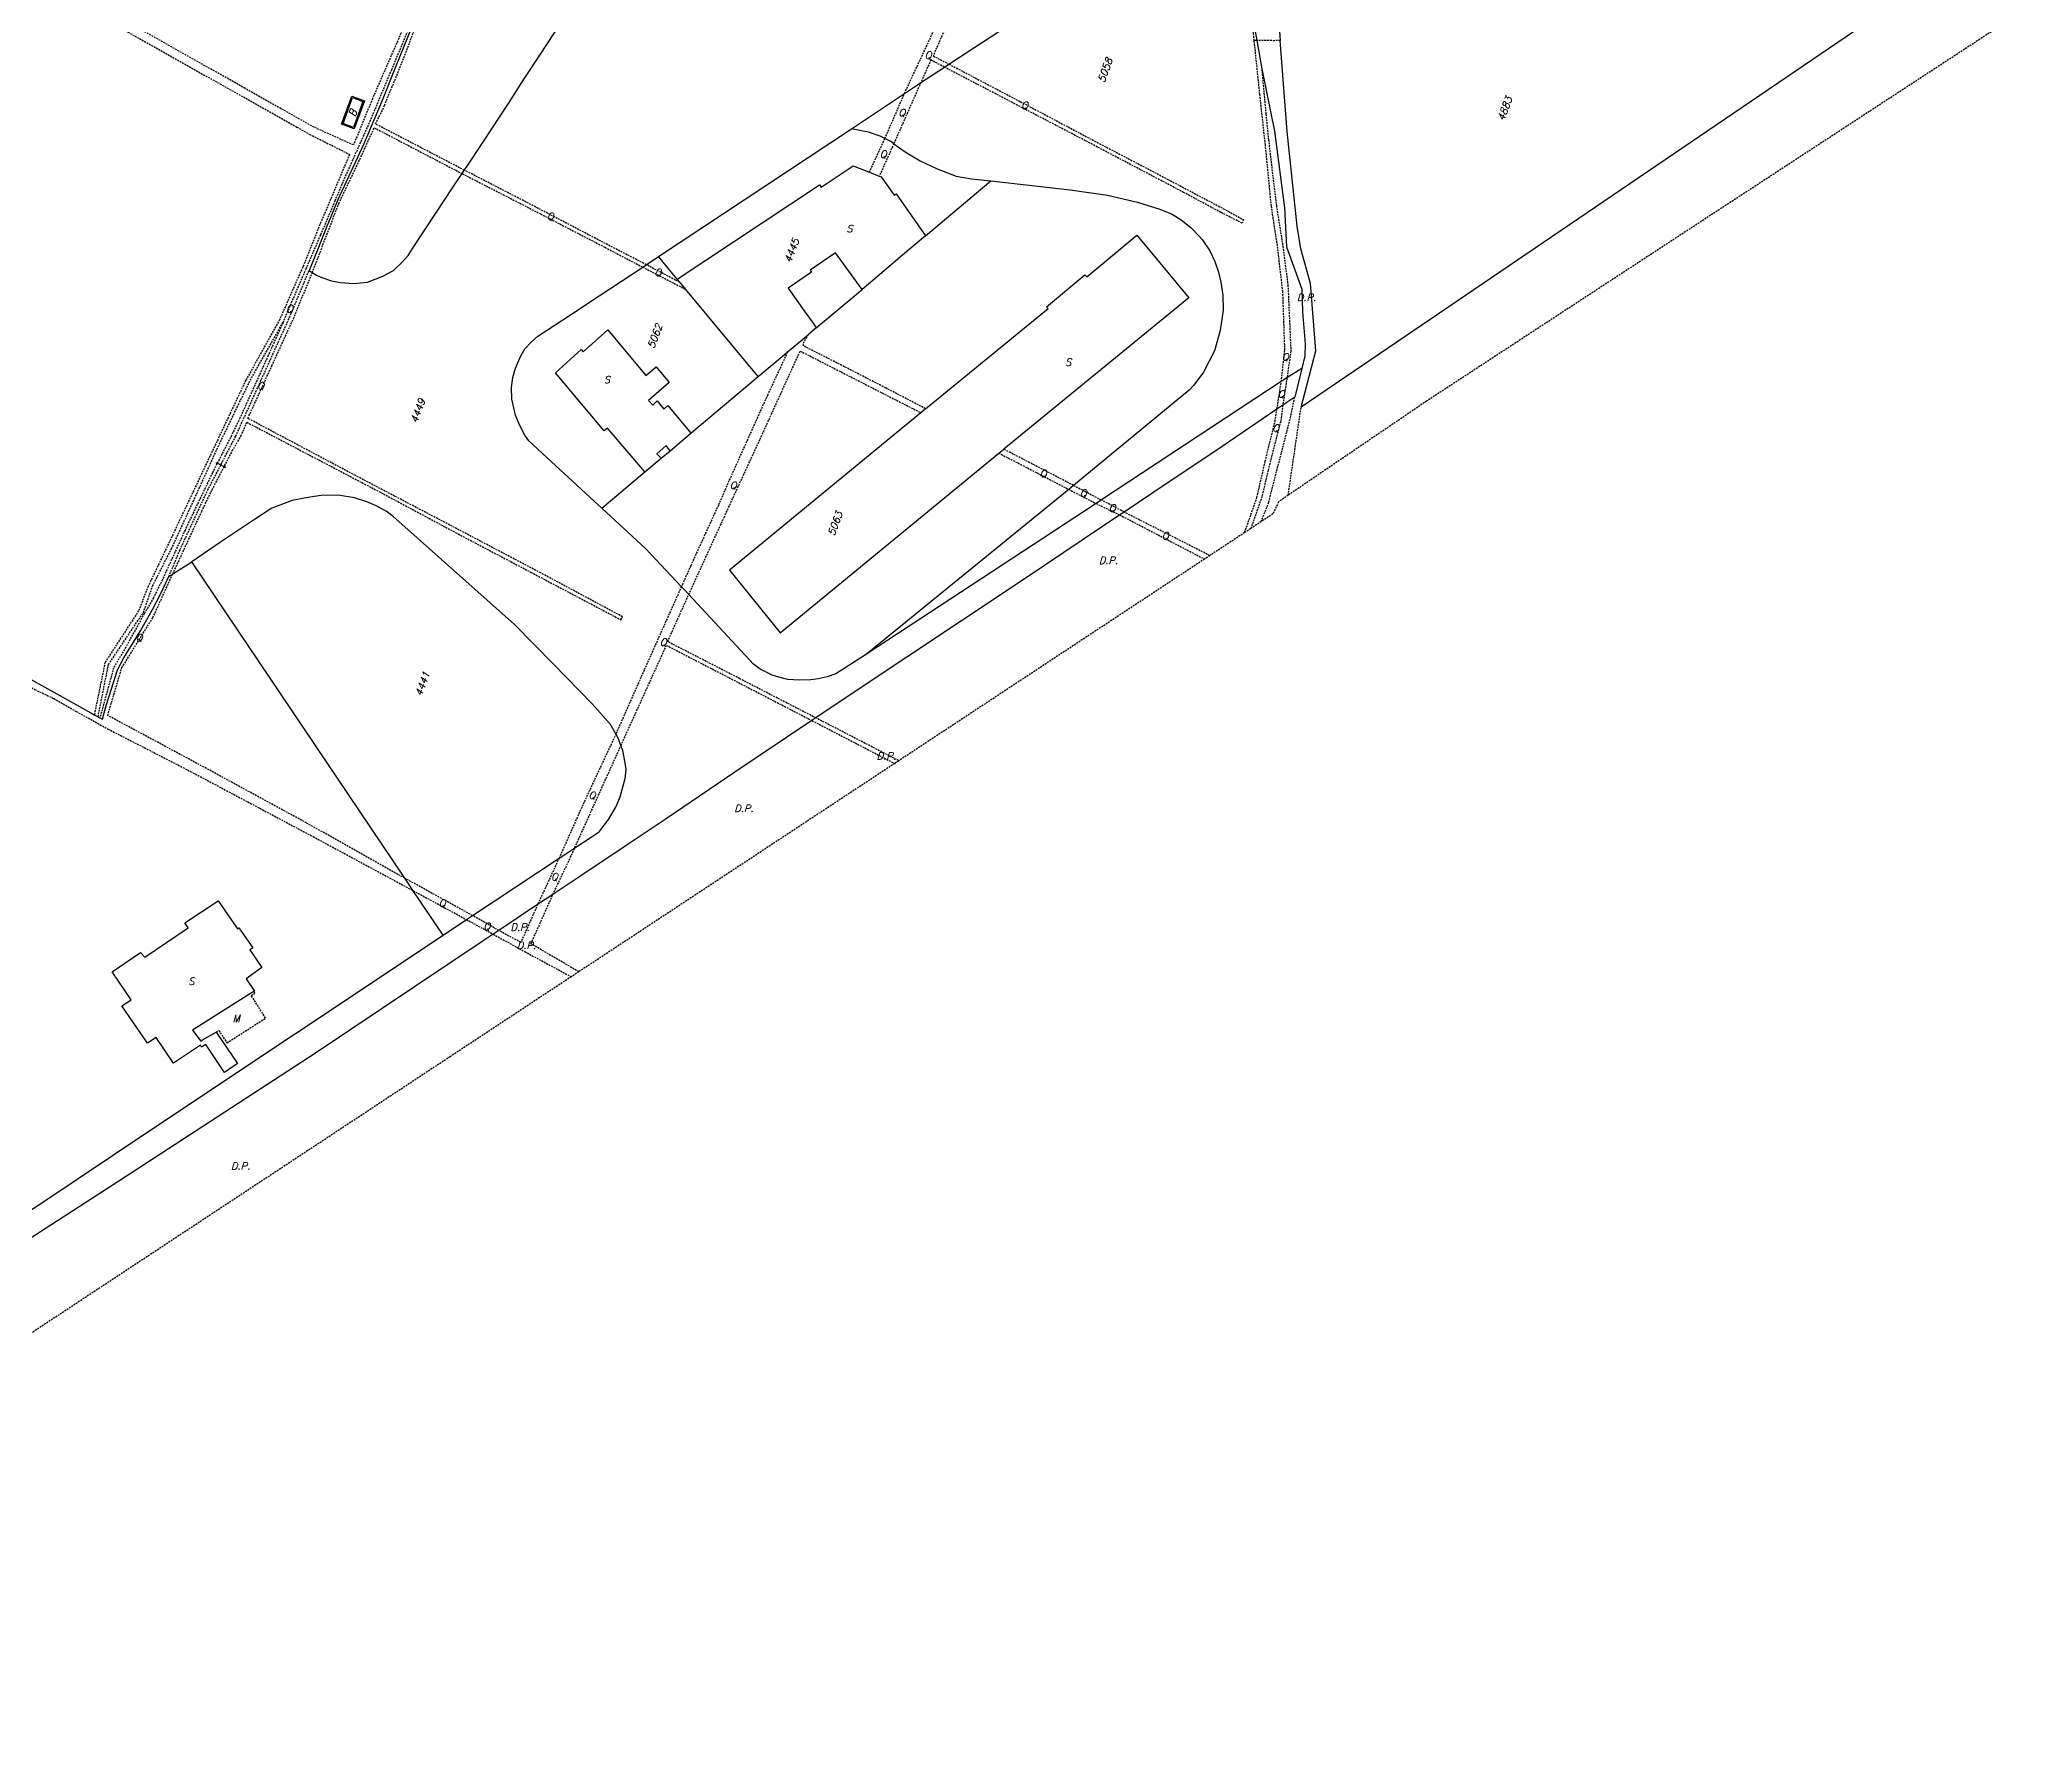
# Model space of a CAD drawing. Extents: x -334462 to -332769, y -29481 to -26664.
# Drawn here: x -333769.2 to -333493.2, y -29416.2 to -29179.9 of the extents above; entities that cross this region are included whole.
import ezdxf
from ezdxf.enums import TextEntityAlignment as Align

# ---------------------------------------------------------------- set-up
doc = ezdxf.new("R2010")
doc.units = 0
doc.header["$MEASUREMENT"] = 0
doc.linetypes.add('HIDDEN', pattern=[0.375, 0.25, -0.125])
for name, color, linetype in [('19', 7, 'CONTINUOUS'), ('CADAST$$AREA$B$', 7, 'CONTINUOUS'), ('CADASTRAL$AREA', 7, 'CONTINUOUS'), ('DP$DIVIDING$LINE', 7, 'CONTINUOUS'), ('EASEMENT$BOUNDA$', 7, 'CONTINUOUS'), ('PARCEL$BOUNDARY', 7, 'CONTINUOUS'), ('PARCEL$NUMBER', 7, 'CONTINUOUS'), ('STRUC$$FOOTPRINT', 7, 'CONTINUOUS')]:
    doc.layers.add(name, color=color, linetype=linetype)
doc.styles.add('ITALICT', font='ITALICT', dxfattribs={"height": 0.2})

# ---------------------------------------------------------------- blocks, each defined once
blk = doc.blocks.new('HOOK')
at = {"layer": '19', "color": 7, "linetype": 'Continuous'}
for p, q in [((0, 0.75), (-0.17, 0.5)), ((0, 0), (0, 0.75)), ((0, -0.75), (0, 0)), ((0.17, -0.5), (0, -0.75))]:
    blk.add_line(p, q, dxfattribs=at)
blk = doc.blocks.new('BASSIN')
at = {"layer": 'CADASTRAL$AREA', "color": 7, "linetype": 'Continuous'}
for points in [[(-1.95, 0.92), (2.17, 0.93), (2.17, -0.93), (-1.95, -0.93)], [(-1.82, 0.77), (2.01, 0.77), (2.01, -0.77), (-1.82, -0.77)]]:
    blk.add_lwpolyline(points, close=True, dxfattribs=at)
at = {"layer": 'CADASTRAL$AREA', "color": 7, "linetype": 'Continuous', "style": 'ITALICT'}
blk.add_text('B', height=1, rotation=359.9999, dxfattribs=at).set_placement((0, 0), align=Align.MIDDLE)

msp = doc.modelspace()

# ---------------------------------------------------------------- linework, layer by layer
at = {"layer": 'CADAST$$AREA$B$', "color": 7, "linetype": 'HIDDEN'}
for p, q in [((-333599.96, -29246.63), (-333601.42, -29247.6)), ((-333602.27, -29248.16), (-333607.09, -29251.34)), ((-333607.83, -29251.83), (-333650.18, -29279.77)), ((-333607.09, -29251.34), (-333607.83, -29251.83)), ((-333650.75, -29280.15), (-333694.5, -29309.01)), ((-333650.18, -29279.77), (-333650.75, -29280.15)), ((-333694.5, -29309.01), (-333695.55, -29309.7))]:
    msp.add_line(p, q, dxfattribs=at)
for points in [[(-333493.17, -29175.06), (-333501.29, -29180.37), (-333534.9, -29202.35), (-333546.47, -29209.92), (-333577.06, -29229.94), (-333596.24, -29242.98)], [(-333596.24, -29242.98), (-333597.58, -29243.91), (-333598.36, -29245.58), (-333599.96, -29246.63)], [(-333601.42, -29247.6), (-333602.11, -29248.05), (-333602.27, -29248.16)], [(-333695.55, -29309.7), (-333712.34, -29320.78), (-333835.97, -29402.39), (-333851.34, -29412.49), (-333856.95, -29416.17)]]:
    msp.add_lwpolyline(points, dxfattribs=at)
at = {"layer": 'DP$DIVIDING$LINE', "color": 2, "linetype": 'HIDDEN'}
for p, q in [((-333596.24, -29242.98), (-333594.45, -29230.78)), ((-333662.21, -29274.2), (-333650.75, -29280.15))]:
    msp.add_line(p, q, dxfattribs=at)
for points in [[(-333597.33, -29179.97), (-333598.13, -29180), (-333598.93, -29179.99), (-333600.6, -29179.97)], [(-333599.96, -29246.63), (-333598.92, -29243.94), (-333595.93, -29232.24), (-333595.33, -29229.37)], [(-333650.18, -29279.77), (-333658.51, -29275.46), (-333661.67, -29273.84)], [(-333700.22, -29299.71), (-333702.55, -29304.95), (-333705.59, -29303.3)], [(-333694.5, -29309.01), (-333701.14, -29305.12), (-333698.09, -29298.28)], [(-333706.36, -29303.81), (-333701.99, -29306.22), (-333695.55, -29309.7)]]:
    msp.add_lwpolyline(points, dxfattribs=at)
at = {"layer": 'EASEMENT$BOUNDA$', "color": 3, "linetype": 'HIDDEN'}
for p, q in [((-333600.6, -29179.97), (-333600.94, -29180)), ((-333647.13, -29185.79), (-333650.87, -29194.27)), ((-333652.11, -29193.56), (-333649.39, -29187.3)), ((-333654.26, -29198.23), (-333652.11, -29193.56)), ((-333650.87, -29194.27), (-333652.88, -29198.76)), ((-333685.66, -29211.37), (-333679.67, -29214.47)), ((-333680.47, -29213.51), (-333685.16, -29211.04)), ((-333597.79, -29231.04), (-333597.2, -29227.24)), ((-333596.41, -29226.73), (-333596.99, -29230.5)), ((-333636.34, -29237.13), (-333626.63, -29242.17)), ((-333626.63, -29242.17), (-333622.86, -29244.13)), ((-333622.86, -29244.13), (-333619.56, -29245.71)), ((-333618.97, -29245.32), (-333622.12, -29243.64)), ((-333619.56, -29245.71), (-333607.83, -29251.83)), ((-333607.09, -29251.34), (-333618.97, -29245.32)), ((-333698.09, -29298.28), (-333695.04, -29291.82)), ((-333697.24, -29293.27), (-333700.22, -29299.71)), ((-333709.24, -29301.22), (-333718.6, -29296.06)), ((-333717.44, -29297.78), (-333710.08, -29301.77)), ((-333710.08, -29301.77), (-333706.36, -29303.81)), ((-333705.59, -29303.3), (-333709.24, -29301.22))]:
    msp.add_line(p, q, dxfattribs=at)
for points in [[(-333839.53, -29119.76), (-333825.56, -29129.64), (-333794.54, -29151.95), (-333780.12, -29162.27), (-333756.99, -29178.8), (-333733.57, -29191.96), (-333731.79, -29192.98), (-333726.27, -29195.75), (-333730.23, -29205.14), (-333732.75, -29211.35), (-333735.95, -29218.62), (-333740.65, -29227.06), (-333749.6, -29246), (-333754.16, -29255.58), (-333755.49, -29258.99), (-333760.15, -29266.15), (-333761.63, -29273.39)], [(-333735.49, -29219.05), (-333732.29, -29211.62), (-333730.25, -29206.87), (-333728.25, -29202.16), (-333727.27, -29199.79), (-333723.42, -29191.16), (-333720.43, -29184.02), (-333717.14, -29176.13), (-333714.21, -29168.76), (-333711.37, -29161.84), (-333708.65, -29155.15), (-333708.65, -29155.17), (-333706.53, -29150.51), (-333707.08, -29150.13), (-333709.38, -29155.06), (-333712.05, -29161.74), (-333717.96, -29176.22), (-333723.1, -29188.05), (-333725.73, -29194.45), (-333731.19, -29191.99), (-333740.73, -29186.63), (-333756.87, -29177.5), (-333766.22, -29170.72), (-333779.43, -29161.04)], [(-333710.37, -29197.94), (-333722.66, -29191.54), (-333721.41, -29188.98), (-333718.62, -29181.99), (-333715.99, -29175.21), (-333714.39, -29171.2), (-333711.17, -29163.31), (-333708.68, -29157.5), (-333704.91, -29151.29), (-333694.68, -29156.65), (-333686.21, -29161.08)], [(-333600.94, -29180), (-333601.03, -29179.05), (-333601.48, -29175.3), (-333601.77, -29172.83), (-333602, -29165.88), (-333602.22, -29160.84), (-333603.33, -29157.09)], [(-333649.39, -29187.3), (-333645.28, -29178.48), (-333639.54, -29165.72)], [(-333638.06, -29165.25), (-333639.11, -29167.95), (-333642.09, -29174.46), (-333645.43, -29182.1), (-333643.24, -29183.24)], [(-333597.2, -29227.24), (-333596.7, -29222.87), (-333596.98, -29214.77), (-333597.74, -29208.37), (-333598.57, -29202.89), (-333599.4, -29194.41), (-333600.17, -29187.41), (-333600.94, -29180)], [(-333643.87, -29183.66), (-333645.74, -29182.66), (-333647.13, -29185.79)], [(-333643.24, -29183.24), (-333633.35, -29188.44), (-333623.05, -29193.9), (-333612.91, -29199.21), (-333605.2, -29203.28), (-333602.44, -29204.79), (-333602.61, -29205.28), (-333605.56, -29203.8), (-333610.73, -29201.02), (-333625.74, -29193.12), (-333643.87, -29183.66)], [(-333599.9, -29183.92), (-333599.33, -29190.16), (-333598.97, -29193.73), (-333597.88, -29202.88), (-333596.98, -29208.5), (-333596.28, -29213.86), (-333595.87, -29223.01), (-333596.41, -29226.73)], [(-333731.43, -29212.13), (-333727.75, -29202.54), (-333724.85, -29196.45), (-333722.85, -29192.06), (-333710.68, -29198.41)], [(-333685.16, -29211.04), (-333691.51, -29207.75), (-333702.88, -29201.8), (-333710.37, -29197.94)], [(-333710.68, -29198.41), (-333699.79, -29204.01), (-333690.89, -29208.63), (-333685.66, -29211.37)], [(-333750.77, -29253.89), (-333746.74, -29245.2), (-333745.31, -29242.22), (-333742.51, -29236.84), (-333741.32, -29234.79), (-333740.49, -29232.87), (-333721.88, -29242.63), (-333711.23, -29248.34), (-333701.11, -29253.67), (-333688.69, -29260.23), (-333688.46, -29259.82), (-333699.79, -29253.74), (-333713.4, -29246.58), (-333725.46, -29240.25), (-333740.36, -29232.33), (-333737.04, -29225.06), (-333734.05, -29218.52), (-333731.43, -29212.13)], [(-333761.11, -29273.68), (-333759.66, -29266.44), (-333754.83, -29259.23), (-333753.56, -29255.56), (-333750.94, -29250.41), (-333747.91, -29243.8), (-333744.48, -29236.26), (-333741.66, -29230.43), (-333739.86, -29226.73), (-333735.49, -29219.05)], [(-333735.49, -29219.05), (-333737.55, -29223.63), (-333741.45, -29232.28), (-333742.76, -29234.98), (-333745.28, -29239.87), (-333749.06, -29247.81), (-333752.2, -29254.68), (-333753.44, -29257.19), (-333754.71, -29259.38), (-333757.27, -29264.02), (-333758.95, -29266.89), (-333760.86, -29273.82)], [(-333646.47, -29230.99), (-333647.14, -29230.65), (-333652, -29228.12), (-333655.72, -29226.19), (-333663.38, -29222.29), (-333663.4, -29221.9), (-333662.76, -29220.74)], [(-333665.6, -29223.13), (-333668.34, -29229.05), (-333673.41, -29240.32), (-333675.17, -29244.34), (-333679.01, -29252.75), (-333680.3, -29255.65)], [(-333679.28, -29256.74), (-333674.39, -29246.05), (-333669.4, -29235.21), (-333663.84, -29223), (-333647.12, -29231.55)], [(-333602.27, -29248.16), (-333602.26, -29248.11), (-333600.58, -29243.31), (-333599.41, -29238.26), (-333598.06, -29232.72), (-333597.79, -29231.04)], [(-333596.99, -29230.5), (-333597.28, -29232.73), (-333599.02, -29239.49), (-333599.87, -29243.16), (-333601.42, -29247.6)], [(-333625.97, -29241.63), (-333631.35, -29238.83), (-333635.63, -29236.61)], [(-333625.97, -29241.63), (-333624.38, -29242.44), (-333622.12, -29243.64)], [(-333718.6, -29296.06), (-333732.24, -29288.39), (-333746.1, -29280.84), (-333759.78, -29273.49), (-333757.81, -29266.87), (-333753.52, -29259.94), (-333750.77, -29253.89)], [(-333680.3, -29255.65), (-333685.46, -29267.21), (-333689.37, -29276.05)], [(-333661.67, -29273.84), (-333672.21, -29268.4), (-333682.21, -29263.26), (-333679.28, -29256.74)], [(-333688.67, -29277.65), (-333682.37, -29263.78), (-333662.21, -29274.2)], [(-333772.65, -29268.38), (-333769.88, -29269.9), (-333767.24, -29271.15), (-333764.13, -29272.94), (-333759.71, -29275.38), (-333748.3, -29281.25), (-333731.33, -29290.28), (-333717.44, -29297.78)], [(-333689.37, -29276.05), (-333693.95, -29285.87), (-333697.24, -29293.27)], [(-333695.04, -29291.82), (-333695.05, -29291.78), (-333688.67, -29277.65)], [(-333744.77, -29317.38), (-333744.38, -29317.15), (-333743.25, -29318.85), (-333737.9, -29315.43), (-333739.88, -29312.29), (-333739.37, -29311.99), (-333739.53, -29311.74)]]:
    msp.add_lwpolyline(points, dxfattribs=at)
at = {"layer": 'PARCEL$BOUNDARY', "color": 7, "linetype": 'Continuous'}
for p, q in [((-333643.24, -29183.24), (-333603.33, -29157.09)), ((-333512.87, -29175.34), (-333594.45, -29230.78)), ((-333600.6, -29179.97), (-333599.9, -29183.92)), ((-333647.13, -29185.79), (-333643.87, -29183.66)), ((-333643.87, -29183.66), (-333643.24, -29183.24)), ((-333656.75, -29192.21), (-333649.39, -29187.3)), ((-333683.46, -29209.91), (-333656.75, -29192.21)), ((-333710.68, -29198.41), (-333710.37, -29197.94)), ((-333646.49, -29207.05), (-333637.41, -29199.44)), ((-333731.88, -29211.86), (-333731.43, -29212.13)), ((-333685.66, -29211.37), (-333685.16, -29211.04)), ((-333685.16, -29211.04), (-333683.46, -29209.91)), ((-333680.87, -29213.03), (-333683.46, -29209.91)), ((-333680.47, -29213.51), (-333680.87, -29213.03)), ((-333679.67, -29214.47), (-333680.47, -29213.51)), ((-333669.67, -29226.52), (-333679.67, -29214.47)), ((-333661.62, -29219.77), (-333655.28, -29214.48)), ((-333661.62, -29219.77), (-333662.76, -29220.74)), ((-333665.6, -29223.13), (-333662.76, -29220.74)), ((-333594.35, -29225.4), (-333596.41, -29226.73)), ((-333594.35, -29225.4), (-333595.33, -29229.37)), ((-333678.98, -29234.37), (-333669.67, -29226.52)), ((-333597.2, -29227.24), (-333622.12, -29243.64)), ((-333596.41, -29226.73), (-333597.2, -29227.24)), ((-333596.99, -29230.5), (-333597.79, -29231.04)), ((-333595.33, -29229.37), (-333596.99, -29230.5)), ((-333681.86, -29236.81), (-333678.98, -29234.37)), ((-333685.37, -29239.76), (-333683.08, -29237.83)), ((-333683.08, -29237.83), (-333681.86, -29236.81)), ((-333691.32, -29244.78), (-333685.37, -29239.76)), ((-333626.63, -29242.17), (-333654.65, -29265.02)), ((-333625.97, -29241.63), (-333626.63, -29242.17)), ((-333622.86, -29244.13), (-333654.65, -29265.02)), ((-333622.12, -29243.64), (-333622.86, -29244.13)), ((-333618.97, -29245.32), (-333619.56, -29245.71)), ((-333750.77, -29253.89), (-333748.12, -29252.19)), ((-333718.6, -29296.06), (-333748.12, -29252.19)), ((-333751.3, -29254.23), (-333750.77, -29253.89)), ((-333761.63, -29273.39), (-333761.11, -29273.68)), ((-333761.11, -29273.68), (-333760.86, -29273.82)), ((-333661.67, -29273.84), (-333662.21, -29274.2)), ((-333709.24, -29301.22), (-333697.24, -29293.27)), ((-333717.44, -29297.78), (-333718.6, -29296.06)), ((-333713.31, -29303.92), (-333717.44, -29297.78)), ((-333700.22, -29299.71), (-333705.59, -29303.3)), ((-333698.09, -29298.28), (-333700.22, -29299.71)), ((-333713.31, -29303.92), (-333710.08, -29301.77)), ((-333710.08, -29301.77), (-333709.24, -29301.22))]:
    msp.add_line(p, q, dxfattribs=at)
for points in [[(-333703.84, -29149.32), (-333704.94, -29150.19), (-333705.77, -29151.31), (-333709.17, -29157.45), (-333714.93, -29171.34), (-333719.84, -29183.52), (-333721.76, -29188.29), (-333724.29, -29194.31), (-333727.92, -29202.13), (-333729.29, -29205.43), (-333729.31, -29205.45), (-333730.66, -29208.87), (-333731.88, -29211.86)], [(-333710.37, -29197.94), (-333710.08, -29197.51), (-333707.83, -29194.09), (-333704.27, -29188.71), (-333702.06, -29185.3), (-333699.8, -29181.86), (-333695.24, -29174.89), (-333692.42, -29170.56), (-333688.64, -29164.77), (-333686.21, -29161.08)], [(-333601.27, -29174.74), (-333601.15, -29176.93), (-333600.6, -29179.97)], [(-333590, -29175.44), (-333597.66, -29175.64), (-333597.33, -29179.97)], [(-333594.45, -29230.78), (-333594.18, -29229.71), (-333592.42, -29222.96), (-333593.15, -29213.63), (-333594.51, -29208.85), (-333595.01, -29205.7), (-333596.37, -29192.57), (-333597.33, -29179.97)], [(-333599.9, -29183.92), (-333598.15, -29192.55), (-333596.73, -29203.17), (-333596.49, -29208.54), (-333594.37, -29214.44), (-333594.26, -29217.58), (-333593.89, -29222), (-333593.95, -29223.67), (-333594.35, -29225.4)], [(-333649.39, -29187.3), (-333647.59, -29186.1), (-333647.13, -29185.79)], [(-333652.11, -29193.56), (-333652.75, -29193.25), (-333654.4, -29192.68), (-333655.58, -29192.44), (-333656.75, -29192.21)], [(-333650.87, -29194.27), (-333651.28, -29193.97), (-333652.11, -29193.56)], [(-333650.87, -29194.27), (-333649.32, -29195.4), (-333647.21, -29196.65), (-333644.89, -29197.74), (-333642.22, -29198.79), (-333640.1, -29199.16), (-333637.41, -29199.44)], [(-333731.43, -29212.13), (-333730.86, -29212.47), (-333730.1, -29212.79), (-333728.76, -29213.28), (-333727.54, -29213.51), (-333725.71, -29213.66), (-333723.79, -29213.47), (-333721.64, -29212.62), (-333720.19, -29211.85), (-333718.93, -29210.63), (-333718.17, -29209.76), (-333717.28, -29208.4), (-333715.83, -29206.22), (-333714.21, -29203.75), (-333712, -29200.38), (-333710.68, -29198.41)], [(-333637.41, -29199.44), (-333626.46, -29200.65), (-333621.25, -29201.42), (-333617.11, -29202.39), (-333614.01, -29203.34), (-333612.33, -29204.05), (-333611.06, -29204.82), (-333609.71, -29205.88), (-333608.51, -29207.11), (-333608.17, -29207.54), (-333607.11, -29209.11), (-333606.42, -29210.6), (-333605.91, -29212.06), (-333605.59, -29213.44), (-333605.3, -29215.24), (-333605.25, -29217.32), (-333605.68, -29220.16), (-333606.45, -29222.96), (-333607.98, -29225.92), (-333609.3, -29227.74), (-333609.95, -29228.44), (-333625.97, -29241.63)], [(-333646.49, -29207.05), (-333649.68, -29209.73), (-333654.4, -29213.75), (-333655.28, -29214.48)], [(-333691.32, -29244.78), (-333692.38, -29243.8), (-333698.88, -29237.8), (-333701.43, -29235.44), (-333702.01, -29234.64), (-333702.75, -29233.22), (-333703.26, -29231.87), (-333703.53, -29230.89), (-333703.77, -29229.68), (-333703.84, -29228.05), (-333703.66, -29226.65), (-333703.28, -29225.39), (-333702.55, -29223.68), (-333702.01, -29222.7), (-333701.13, -29221.79), (-333700.17, -29220.93), (-333695.51, -29217.88), (-333691.69, -29215.36), (-333688.46, -29213.23), (-333685.66, -29211.37)], [(-333669.67, -29226.52), (-333666.35, -29223.77), (-333665.6, -29223.13)], [(-333597.79, -29231.04), (-333605.39, -29236.22), (-333615.01, -29242.65), (-333618.97, -29245.32)], [(-333689.37, -29276.05), (-333690.1, -29274.74), (-333692.67, -29271.9), (-333698.04, -29266.4), (-333703.41, -29260.88), (-333720.27, -29245.88), (-333721.22, -29245.21), (-333722.69, -29244.39), (-333723.9, -29243.88), (-333725.59, -29243.34), (-333727.87, -29242.98), (-333730.22, -29243.01), (-333732.35, -29243.32), (-333734.21, -29243.73), (-333737.02, -29244.76), (-333739.57, -29246.45), (-333744.15, -29249.5), (-333748.12, -29252.19)], [(-333680.3, -29255.65), (-333685.25, -29250.36), (-333691.32, -29244.78)], [(-333619.56, -29245.71), (-333632.53, -29254.41), (-333641.37, -29260.31), (-333649.08, -29265.41), (-333660.78, -29273.24), (-333661.67, -29273.84)], [(-333760.86, -29273.82), (-333760.49, -29274.02), (-333759.99, -29272.13), (-333759.25, -29269.79), (-333758.44, -29267.16), (-333757.52, -29265.53), (-333755.24, -29261.76), (-333753.55, -29258.81), (-333752.5, -29256.79), (-333751.3, -29254.23)], [(-333679.28, -29256.74), (-333679.84, -29256.14), (-333680.3, -29255.65)], [(-333654.65, -29265.02), (-333658.92, -29267.72), (-333660.12, -29268.14), (-333661.37, -29268.4), (-333662.38, -29268.57), (-333663.97, -29268.6), (-333665.55, -29268.49), (-333666.82, -29268.21), (-333667.74, -29267.89), (-333669.39, -29267.1), (-333670.29, -29266.38), (-333679.28, -29256.74)], [(-333771.72, -29267.76), (-333767.25, -29270.29), (-333762.11, -29273.13), (-333761.63, -29273.39)], [(-333662.21, -29274.2), (-333672.88, -29281.37), (-333682.53, -29287.92), (-333687.52, -29291.23), (-333694.1, -29295.62), (-333698.09, -29298.28)], [(-333695.04, -29291.82), (-333692.82, -29290.37), (-333691.71, -29289.6), (-333690.38, -29287.93), (-333689.35, -29286.11), (-333688.77, -29284.77), (-333688.09, -29282.24), (-333687.97, -29280.99), (-333688.07, -29280.07), (-333688.42, -29278.35), (-333688.67, -29277.65)], [(-333688.67, -29277.65), (-333688.99, -29276.73), (-333689.37, -29276.05)], [(-333697.24, -29293.27), (-333696.44, -29292.74), (-333695.04, -29291.82)], [(-333706.36, -29303.81), (-333708.04, -29304.93), (-333730.97, -29320.29), (-333759.16, -29338.63), (-333867.37, -29408.57)], [(-333781.01, -29348.91), (-333768.78, -29340.92), (-333754.21, -29331.2), (-333713.31, -29303.92)], [(-333705.59, -29303.3), (-333706.29, -29303.76), (-333706.36, -29303.81)]]:
    msp.add_lwpolyline(points, dxfattribs=at)
at = {"layer": 'PARCEL$BOUNDARY', "color": 2, "linetype": 'HIDDEN'}
msp.add_lwpolyline([(-333751.3, -29254.23), (-333749.75, -29250.52), (-333746.11, -29242.67), (-333742.04, -29234.79), (-333734.58, -29218.34), (-333731.88, -29211.86)], dxfattribs=at)
at = {"layer": 'STRUC$$FOOTPRINT', "color": 1, "linetype": 'Continuous'}
for p, q in [((-333654.26, -29198.23), (-333652.88, -29198.76)), ((-333646.47, -29230.99), (-333647.12, -29231.55)), ((-333636.34, -29237.13), (-333635.63, -29236.61))]:
    msp.add_line(p, q, dxfattribs=at)
for points in [[(-333680.87, -29213.03), (-333661.16, -29199.97), (-333660.93, -29200.29), (-333656.51, -29197.36), (-333654.26, -29198.23)], [(-333652.88, -29198.76), (-333652.64, -29198.86), (-333650.81, -29201.42), (-333650.54, -29201.24), (-333646.49, -29207.05)], [(-333646.47, -29230.99), (-333629.51, -29217.11), (-333629.74, -29216.87), (-333624.39, -29212.46), (-333624.13, -29212.73), (-333617.2, -29206.96), (-333609.98, -29215.62), (-333635.63, -29236.61)], [(-333655.28, -29214.48), (-333658.97, -29209.41), (-333662.48, -29211.81), (-333662.26, -29212.06), (-333665.52, -29214.29), (-333663.18, -29217.58), (-333662.06, -29219.15), (-333661.62, -29219.77)], [(-333685.37, -29239.76), (-333690.54, -29233.67), (-333691.02, -29234.05), (-333697.72, -29226.01), (-333694.17, -29222.81), (-333693.91, -29223.09), (-333690.49, -29220.05), (-333685.23, -29226.38), (-333683.8, -29225.21), (-333682.01, -29227.38), (-333684.86, -29229.84), (-333684.27, -29230.48), (-333683.67, -29229.89), (-333682.73, -29231.04), (-333682.18, -29230.54), (-333678.98, -29234.37)], [(-333647.12, -29231.55), (-333673.65, -29253.35), (-333666.62, -29262.05), (-333636.34, -29237.13)], [(-333681.86, -29236.81), (-333682.42, -29236.08), (-333683.71, -29237.23), (-333683.08, -29237.83)], [(-333744.77, -29317.38), (-333741.81, -29321.7), (-333743.58, -29322.97), (-333746.2, -29319.09), (-333746.78, -29319.44), (-333746.91, -29319.2), (-333750.67, -29321.69), (-333753.05, -29318.11), (-333754.26, -29318.92), (-333757.8, -29313.71), (-333756.54, -29312.92), (-333759.17, -29309.01), (-333755.21, -29306.35), (-333754.65, -29306.99), (-333748.61, -29302.92), (-333749.09, -29302.24), (-333744.47, -29299.17), (-333741.8, -29303.07), (-333741.63, -29302.92), (-333739.68, -29305.69), (-333740.1, -29305.97), (-333738.41, -29308.43), (-333740.59, -29310.01), (-333739.43, -29311.68), (-333739.53, -29311.74)], [(-333739.53, -29311.74), (-333739.99, -29312.02), (-333748.01, -29317.11), (-333746.89, -29318.62), (-333746.62, -29318.46), (-333744.77, -29317.38)]]:
    msp.add_lwpolyline(points, dxfattribs=at)

# ---------------------------------------------------------------- block references
at = {"layer": '19', "color": 7, "linetype": 'Continuous', "xscale": 0.9999994770873789, "yscale": 0.9999994770873789, "rotation": 242.7153184641484}
msp.add_blockref('HOOK', (-333744.1, -29238.78), dxfattribs=at)
at = {"layer": 'CADASTRAL$AREA', "color": 7, "linetype": 'Continuous', "xscale": 0.9999974211696779, "yscale": 0.9999974211696779, "rotation": 69.92245489318309}
msp.add_blockref('BASSIN', (-333725.83, -29190.04), dxfattribs=at)

# ---------------------------------------------------------------- texts
at = {"layer": 'DP$DIVIDING$LINE', "color": 4, "linetype": 'Continuous', "style": 'ITALICT'}
for p in [(-333593.7, -29215.56), (-333651.91, -29279.12), (-333701.76, -29305.35)]:
    msp.add_text('D.P.', height=1, dxfattribs=at).set_placement(p, align=Align.MIDDLE)
at = {"layer": 'DP$DIVIDING$LINE', "color": 2, "linetype": 'Continuous', "style": 'ITALICT'}
for p in [(-333621.14, -29252.01), (-333671.64, -29286.37), (-333702.65, -29302.82), (-333741.37, -29335.92)]:
    msp.add_text('D.P.', height=1, dxfattribs=at).set_placement(p, align=Align.MIDDLE)
at = {"layer": 'EASEMENT$BOUNDA$', "color": 3, "linetype": 'Continuous', "style": 'ITALICT'}
for s, p in [('Q', (-333646.13, -29182.05)), ('Q', (-333649.76, -29190.02)), ('Q', (-333632.77, -29189.02)), ('Q', (-333652.35, -29195.78)), ('Q', (-333698.46, -29204.41)), ('Q', (-333683.54, -29212.17)), ('Q', (-333734.58, -29217.2)), ('Q', (-333596.66, -29223.87)), ('Q', (-333738.58, -29227.86)), ('Q', (-333597.21, -29229)), ('Q', (-333597.98, -29233.75)), ('Q', (-333630.17, -29240.02)), ('Q', (-333673.13, -29241.65)), ('Q', (-333624.61, -29242.73)), ('Q', (-333620.62, -29244.83)), ('Q', (-333613.27, -29248.66)), ('Q', (-333755.43, -29262.76)), ('Q', (-333682.82, -29263.4)), ('Q', (-333692.68, -29284.61)), ('Q', (-333697.89, -29295.89)), ('Q', (-333713.45, -29299.56)), ('Q', (-333707.25, -29302.77)), ('M', (-333741.97, -29315.48))]:
    msp.add_text(s, height=1, dxfattribs=at).set_placement(p, align=Align.MIDDLE)
at = {"layer": 'PARCEL$NUMBER', "color": 7, "linetype": 'Continuous', "style": 'ITALICT'}
for s, p in [('5058', (-333621.6, -29184.09)), ('4883', (-333566.23, -29189.42)), ('4445', (-333665.01, -29209.09)), ('5062', (-333683.97, -29220.94)), ('4449', (-333716.8, -29231.29)), ('5063', (-333659, -29246.91)), ('4441', (-333716.18, -29269.13))]:
    msp.add_text(s, height=1, rotation=69.9224, dxfattribs=at).set_placement(p, align=Align.MIDDLE)
at = {"layer": 'STRUC$$FOOTPRINT', "color": 1, "linetype": 'Continuous', "style": 'ITALICT'}
for p in [(-333657.01, -29206.04), (-333626.71, -29224.54), (-333690.62, -29226.97), (-333748.18, -29310.32)]:
    msp.add_text('S', height=1, dxfattribs=at).set_placement(p, align=Align.MIDDLE)

doc.saveas('drawing.dxf')
